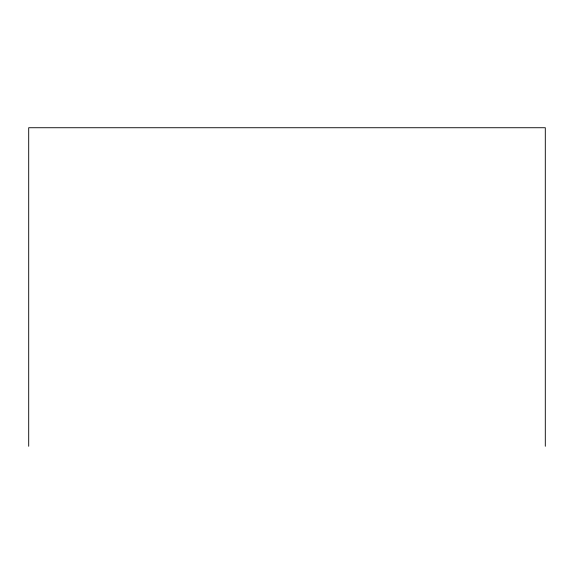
<?xml version="1.0" encoding="UTF-8"?>
<svg xmlns="http://www.w3.org/2000/svg" width="574" height="574" viewBox="0 0 574 574"><rect width="100%" height="100%" fill="white"/><g stroke="black" fill="none" stroke-linecap="round" stroke-linejoin="round"><path stroke-width="0.86" d="M545.3 446.271L545.3 127.729L28.7 127.729L28.7 446.271"/></g></svg>
